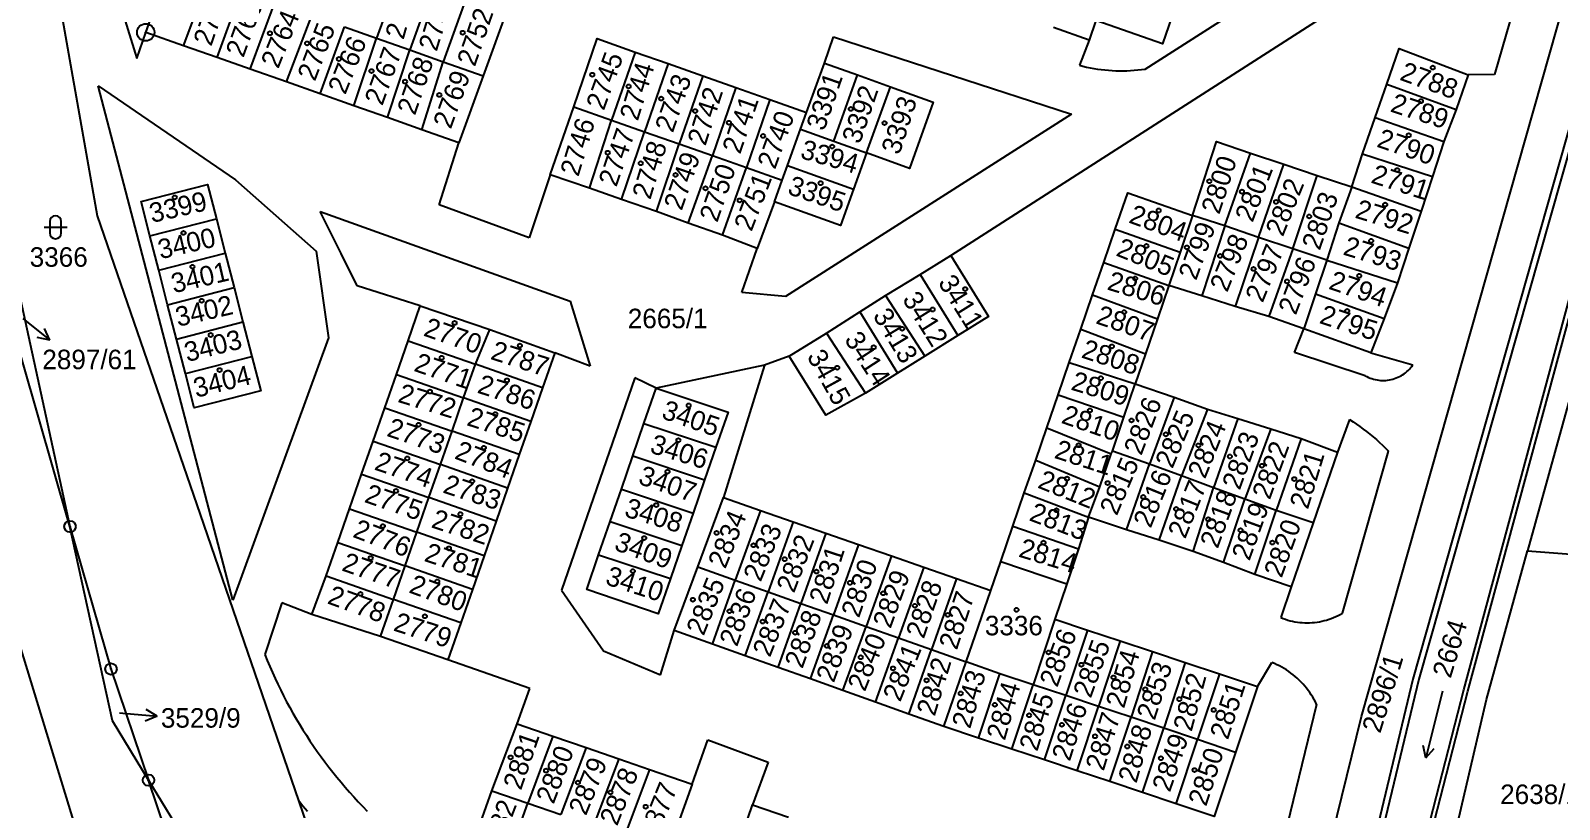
# Model space of a CAD drawing. Extents: x -784124 to -780570, y -980818 to -976926.
# Drawn here: x -782643 to -782509.8, y -979894.5 to -979826.7 of the extents above; entities that cross this region are included whole.
import ezdxf
from ezdxf.enums import TextEntityAlignment as Align

# ---------------------------------------------------------------- set-up
doc = ezdxf.new("R2010")
doc.units = 0
doc.header["$LTSCALE"] = 3.138375
doc.header["$MEASUREMENT"] = 0
for name, color, linetype in [('101', 1, 'CONTINUOUS'), ('1029', 1, 'CONTINUOUS'), ('105', 1, 'CONTINUOUS'), ('18', 1, 'CONTINUOUS'), ('21800', 1, 'CONTINUOUS'), ('21900', 1, 'CONTINUOUS'), ('21999', 1, 'CONTINUOUS'), ('316', 1, 'CONTINUOUS'), ('404', 1, 'CONTINUOUS'), ('802', 1, 'CONTINUOUS')]:
    doc.layers.add(name, color=color, linetype=linetype)

# ---------------------------------------------------------------- blocks, each defined once
blk = doc.blocks.new('4_02$0')
at = {"layer": '404', "color": 255, "linetype": 'Continuous'}
blk.add_circle((-0.01, 0), 0.175, dxfattribs=at)
blk = doc.blocks.new('1029$1')
at = {"layer": '1029', "color": 6, "linetype": 'Continuous'}
for p, q in [((0, 3), (-0.5, 2)), ((0, 0), (0, 3)), ((0, 3), (0.5, 2))]:
    blk.add_line(p, q, dxfattribs=at)
blk = doc.blocks.new('3_16$5')
at = {"layer": '316', "color": 255, "linetype": 'Continuous'}
for p, q in [((-0.5, 1.5), (-0.5, 0.5)), ((0.5, 0.5), (0.5, 1.5)), ((-1, 1), (1, 1))]:
    blk.add_line(p, q, dxfattribs=at)
for centre, start, end in [((0, 1.5), 0, 180), ((0, 0.5), 180, 359.9879)]:
    blk.add_arc(centre, 0.5, start, end, dxfattribs=at)
blk = doc.blocks.new('8_02$7')
at = {"layer": '802', "color": 255, "linetype": 'Continuous'}
for p, q in [((3.02, -0.01), (2.04, 0.49)), ((-2.98, -0.01), (3.02, -0.01)), ((3.02, -0.01), (2.04, -0.51))]:
    blk.add_line(p, q, dxfattribs=at)
blk = doc.blocks.new('1_01$18')
at = {"layer": '101', "color": 3, "linetype": 'Continuous'}
for radius in [0.75, 0.03]:
    blk.add_circle((0, 0), radius, dxfattribs=at)
blk = doc.blocks.new('1_05$19')
at = {"layer": '105', "color": 3, "linetype": 'Continuous'}
for radius in [0.5, 0.0303]:
    blk.add_circle((0, 0), radius, dxfattribs=at)

msp = doc.modelspace()

# ---------------------------------------------------------------- linework, layer by layer
at = {"layer": '1029', "color": 255, "linetype": 'Continuous'}
msp.add_line((-782635.24, -979886.15), (-782634.96, -979886.18), dxfattribs=at)
at = {"layer": '21800', "color": 255, "linetype": 'Continuous'}
for p, q in [((-782562.82, -979846.31), (-782510.29, -979812.6)), ((-782510.29, -979812.6), (-782515.44, -979830.56)), ((-782638.65, -979813.26), (-782633.74, -979829.17)), ((-782502.37, -979814.04), (-782522.03, -979883.22)), ((-782518.13, -979884.13), (-782499.45, -979814.97)), ((-782517.78, -979884.24), (-782499.01, -979815.1)), ((-782545.87, -979830.08), (-782527.34, -979818.26)), ((-782633.74, -979829.17), (-782632.96, -979826.89)), ((-782573.83, -979829.57), (-782573.03, -979827.28)), ((-782573.03, -979827.28), (-782552.31, -979834.01)), ((-782550.77, -979827.56), (-782551.61, -979829.76)), ((-782515.44, -979830.56), (-782517.74, -979830.6)), ((-782637.1, -979831.56), (-782625.14, -979839.73)), ((-782625.37, -979876.34), (-782637.1, -979831.56)), ((-782552.31, -979834.01), (-782577.23, -979849.89)), ((-782607.38, -979841.92), (-782605.67, -979836.52)), ((-782625.14, -979839.73), (-782618.1, -979845.95)), ((-782597.72, -979839.29), (-782599.56, -979844.77)), ((-782599.56, -979844.77), (-782607.38, -979841.92)), ((-782615.94, -979846.14), (-782617.75, -979842.5)), ((-782617.75, -979842.5), (-782595.98, -979850.3)), ((-782581.03, -979849.53), (-782579.7, -979845.7)), ((-782618.1, -979845.95), (-782617.03, -979853.5)), ((-782614.54, -979848.95), (-782615.94, -979846.14)), ((-782609.04, -979850.71), (-782614.54, -979848.95)), ((-782577.23, -979849.89), (-782581.03, -979849.53)), ((-782595.98, -979850.3), (-782594.24, -979855.96)), ((-782617.03, -979853.5), (-782625.37, -979876.34)), ((-782532.86, -979854.76), (-782532.07, -979852.69)), ((-782594.24, -979855.96), (-782597.32, -979854.79)), ((-782576.9, -979855.09), (-782579.06, -979855.88)), ((-782526.7, -979856.79), (-782532.86, -979854.76)), ((-782526.22, -979854.78), (-782522.56, -979855.85)), ((-782579.06, -979855.88), (-782588.49, -979857.86)), ((-782579.06, -979855.88), (-782582.63, -979867.38)), ((-782590.35, -979856.97), (-782596.73, -979875.46)), ((-782588.49, -979857.86), (-782590.35, -979856.97)), ((-782528.08, -979860.61), (-782529.13, -979863.43)), ((-782528.69, -979877.47), (-782524.68, -979863.36)), ((-782533.15, -979875.16), (-782534.07, -979877.85)), ((-782621.09, -979876.57), (-782622.59, -979881.07)), ((-782618.48, -979877.58), (-782621.09, -979876.57)), ((-782596.73, -979875.46), (-782593.07, -979880.75)), ((-782588.1, -979882.84), (-782586.91, -979878.97)), ((-782599.48, -979884.03), (-782606.64, -979881.53)), ((-782593.07, -979880.75), (-782588.1, -979882.84)), ((-782536.1, -979883.85), (-782534.84, -979881.76)), ((-782522.03, -979883.22), (-782535.36, -979938.41)), ((-782600.6, -979887.09), (-782599.48, -979884.03)), ((-782532.24, -979939.17), (-782518.13, -979884.13)), ((-782531.87, -979939.27), (-782517.78, -979884.24)), ((-782530.94, -979885.4), (-782533.52, -979895.93)), ((-782585.35, -979892.34), (-782583.98, -979888.49)), ((-782583.98, -979888.49), (-782578.72, -979890.42)), ((-782578.72, -979890.42), (-782580.09, -979894.15))]:
    msp.add_line(p, q, dxfattribs=at)
for points in [[(-782551.61, -979829.76), (-782551.298, -979829.839), (-782550.985, -979829.911), (-782550.67, -979829.976), (-782550.353, -979830.033), (-782550.036, -979830.084), (-782549.717, -979830.127), (-782549.398, -979830.163), (-782549.077, -979830.192), (-782548.756, -979830.213), (-782548.435, -979830.228), (-782548.114, -979830.235), (-782547.792, -979830.234), (-782547.47, -979830.227), (-782547.149, -979830.212), (-782546.828, -979830.19), (-782546.508, -979830.16), (-782546.189, -979830.124), (-782545.87, -979830.08)], [(-782526.7, -979856.79), (-782526.563, -979856.863), (-782526.423, -979856.929), (-782526.279, -979856.988), (-782526.133, -979857.04), (-782525.984, -979857.084), (-782525.834, -979857.122), (-782525.682, -979857.152), (-782525.528, -979857.174), (-782525.374, -979857.189), (-782525.219, -979857.196), (-782525.063, -979857.196), (-782524.909, -979857.188), (-782524.754, -979857.172), (-782524.601, -979857.149), (-782524.449, -979857.119), (-782524.298, -979857.081), (-782524.15, -979857.035), (-782524.004, -979856.983), (-782523.861, -979856.923), (-782523.721, -979856.856), (-782523.584, -979856.783), (-782523.451, -979856.703), (-782523.322, -979856.616), (-782523.198, -979856.523), (-782523.078, -979856.425), (-782522.964, -979856.32), (-782522.854, -979856.21), (-782522.75, -979856.095), (-782522.652, -979855.975), (-782522.56, -979855.85)], [(-782528.08, -979860.61), (-782527.772, -979860.807), (-782527.469, -979861.01), (-782527.169, -979861.219), (-782526.874, -979861.434), (-782526.583, -979861.655), (-782526.297, -979861.882), (-782526.015, -979862.115), (-782525.738, -979862.353), (-782525.466, -979862.597), (-782525.199, -979862.846), (-782524.937, -979863.1), (-782524.68, -979863.36)], [(-782534.07, -979877.85), (-782533.87, -979877.927), (-782533.666, -979877.997), (-782533.461, -979878.06), (-782533.254, -979878.115), (-782533.044, -979878.163), (-782532.834, -979878.204), (-782532.621, -979878.238), (-782532.408, -979878.264), (-782532.194, -979878.282), (-782531.98, -979878.294), (-782531.765, -979878.297), (-782531.551, -979878.293), (-782531.336, -979878.282), (-782531.122, -979878.263), (-782530.909, -979878.237), (-782530.697, -979878.203), (-782530.486, -979878.162), (-782530.277, -979878.113), (-782530.07, -979878.057), (-782529.864, -979877.995), (-782529.661, -979877.924), (-782529.461, -979877.847), (-782529.263, -979877.763), (-782529.069, -979877.672), (-782528.878, -979877.574), (-782528.69, -979877.47)], [(-782622.59, -979881.07), (-782622.376, -979881.594), (-782622.156, -979882.114), (-782621.928, -979882.632), (-782621.692, -979883.146), (-782621.45, -979883.657), (-782621.201, -979884.165), (-782620.945, -979884.669), (-782620.682, -979885.169), (-782620.412, -979885.666), (-782620.135, -979886.159), (-782619.851, -979886.648), (-782619.561, -979887.134), (-782619.264, -979887.615), (-782618.96, -979888.092), (-782618.65, -979888.565), (-782618.334, -979889.033), (-782618.01, -979889.497), (-782617.681, -979889.957), (-782617.345, -979890.412), (-782617.003, -979890.862), (-782616.655, -979891.308), (-782616.301, -979891.749), (-782615.94, -979892.184), (-782615.574, -979892.615), (-782615.202, -979893.041), (-782614.823, -979893.461), (-782614.44, -979893.877), (-782614.05, -979894.287), (-782613.655, -979894.691)], [(-782530.94, -979885.4), (-782531.046, -979885.187), (-782531.158, -979884.978), (-782531.278, -979884.773), (-782531.404, -979884.572), (-782531.536, -979884.375), (-782531.675, -979884.182), (-782531.82, -979883.994), (-782531.971, -979883.811), (-782532.128, -979883.633), (-782532.291, -979883.46), (-782532.459, -979883.292), (-782532.633, -979883.13), (-782532.811, -979882.974), (-782532.995, -979882.824), (-782533.184, -979882.679), (-782533.377, -979882.541), (-782533.574, -979882.409), (-782533.776, -979882.284), (-782533.982, -979882.166), (-782534.191, -979882.054), (-782534.404, -979881.949), (-782534.621, -979881.851), (-782534.84, -979881.76)], [(-782618.871, -979894.72), (-782619.269, -979894.252), (-782619.66, -979893.78)]]:
    msp.add_lwpolyline(points, dxfattribs=at)
at = {"layer": '21900', "color": 3, "linetype": 'Continuous'}
for p, q in [((-782651.37, -979815.87), (-782639.56, -979869.92)), ((-782610.73, -979821.57), (-782612.84, -979827.4)), ((-782629.67, -979828.05), (-782627.48, -979822.24)), ((-782626.75, -979829.08), (-782624.62, -979823.25)), ((-782607.85, -979822.58), (-782609.96, -979828.42)), ((-782623.87, -979830.09), (-782621.7, -979824.29)), ((-782604.93, -979823.61), (-782607.04, -979829.45)), ((-782620.71, -979831.21), (-782618.49, -979825.41)), ((-782617.77, -979832.25), (-782615.65, -979826.41)), ((-782615.65, -979826.41), (-782612.84, -979827.4)), ((-782626.75, -979829.08), (-782629.67, -979828.05)), ((-782614.82, -979833.29), (-782612.84, -979827.4)), ((-782612.84, -979827.4), (-782609.96, -979828.42)), ((-782611.91, -979834.31), (-782609.96, -979828.42)), ((-782609.96, -979828.42), (-782607.04, -979829.45)), ((-782590.32, -979828.6), (-782592.37, -979834.54)), ((-782590.32, -979828.6), (-782587.44, -979829.61)), ((-782623.87, -979830.09), (-782626.75, -979829.08)), ((-782608.9, -979835.38), (-782607.04, -979829.45)), ((-782607.04, -979829.45), (-782603.55, -979830.68)), ((-782587.44, -979829.61), (-782589.49, -979835.55)), ((-782587.44, -979829.61), (-782584.42, -979830.68)), ((-782620.71, -979831.21), (-782623.87, -979830.09)), ((-782617.77, -979832.25), (-782620.71, -979831.21)), ((-782584.42, -979830.68), (-782586.47, -979836.61)), ((-782584.42, -979830.68), (-782581.55, -979831.7)), ((-782573.02, -979836.35), (-782570.95, -979830.6)), ((-782570.95, -979830.6), (-782568.08, -979831.63)), ((-782614.82, -979833.29), (-782617.77, -979832.25)), ((-782581.55, -979831.7), (-782583.59, -979837.62)), ((-782581.55, -979831.7), (-782578.58, -979832.74)), ((-782570.15, -979837.39), (-782568.08, -979831.63)), ((-782525.84, -979834.29), (-782524.82, -979831.4)), ((-782524.82, -979831.4), (-782518.77, -979833.6)), ((-782611.91, -979834.31), (-782614.82, -979833.29)), ((-782595.67, -979833.38), (-782592.37, -979834.54)), ((-782578.58, -979832.74), (-782580.62, -979838.66)), ((-782578.58, -979832.74), (-782575.38, -979833.88)), ((-782575.9, -979835.32), (-782575.38, -979833.88)), ((-782518.77, -979833.6), (-782519.85, -979836.4)), ((-782608.9, -979835.38), (-782611.91, -979834.31)), ((-782594.3, -979840.45), (-782592.37, -979834.54)), ((-782592.37, -979834.54), (-782589.49, -979835.55)), ((-782526.95, -979837.46), (-782525.84, -979834.29)), ((-782525.84, -979834.29), (-782519.85, -979836.4)), ((-782591.5, -979841.45), (-782589.49, -979835.55)), ((-782589.49, -979835.55), (-782586.47, -979836.61)), ((-782588.45, -979842.5), (-782586.47, -979836.61)), ((-782586.47, -979836.61), (-782583.59, -979837.62)), ((-782577.03, -979838.48), (-782575.9, -979835.32)), ((-782575.9, -979835.32), (-782573.02, -979836.35)), ((-782573.02, -979836.35), (-782570.15, -979837.39)), ((-782519.85, -979836.4), (-782520.85, -979839.43)), ((-782585.7, -979843.5), (-782583.59, -979837.62)), ((-782583.59, -979837.62), (-782580.62, -979838.66)), ((-782570.15, -979837.39), (-782571.28, -979840.55)), ((-782538.94, -979843.74), (-782536.71, -979837.4)), ((-782536.71, -979837.4), (-782533.8, -979838.37)), ((-782527.88, -979840.34), (-782526.95, -979837.46)), ((-782526.95, -979837.46), (-782520.85, -979839.43)), ((-782582.7, -979844.55), (-782580.62, -979838.66)), ((-782580.62, -979838.66), (-782577.5, -979839.76)), ((-782577.5, -979839.76), (-782577.03, -979838.48)), ((-782577.03, -979838.48), (-782571.28, -979840.55)), ((-782536, -979844.75), (-782533.8, -979838.37)), ((-782533.8, -979838.37), (-782530.9, -979839.35)), ((-782591.5, -979841.45), (-782594.3, -979840.45)), ((-782578.17, -979841.64), (-782577.5, -979839.76)), ((-782533.02, -979845.74), (-782530.9, -979839.35)), ((-782530.9, -979839.35), (-782527.88, -979840.34)), ((-782527.88, -979840.34), (-782529, -979843.46)), ((-782527.88, -979840.34), (-782521.84, -979842.47)), ((-782520.85, -979839.43), (-782521.84, -979842.47)), ((-782588.45, -979842.5), (-782591.5, -979841.45)), ((-782632.59, -979844.62), (-782626.8, -979843.13)), ((-782626.8, -979843.13), (-782626.03, -979846.12)), ((-782585.7, -979843.5), (-782588.45, -979842.5)), ((-782541.75, -979842.84), (-782542.84, -979846.03)), ((-782538.94, -979843.74), (-782541.75, -979842.84)), ((-782521.84, -979842.47), (-782522.91, -979845.68)), ((-782582.7, -979844.55), (-782585.7, -979843.5)), ((-782549.48, -979846.92), (-782548.49, -979844.04)), ((-782548.49, -979844.04), (-782542.84, -979846.03)), ((-782538.94, -979843.74), (-782540.93, -979849.83)), ((-782536, -979844.75), (-782538.94, -979843.74)), ((-782529, -979843.46), (-782530.05, -979846.73)), ((-782529, -979843.46), (-782522.91, -979845.68)), ((-782631.82, -979847.61), (-782632.59, -979844.62)), ((-782536, -979844.75), (-782538.03, -979850.75)), ((-782533.02, -979845.74), (-782536, -979844.75)), ((-782533.02, -979845.74), (-782535.1, -979851.63)), ((-782530.05, -979846.73), (-782533.02, -979845.74)), ((-782522.91, -979845.68), (-782523.9, -979848.7)), ((-782631.82, -979847.61), (-782626.03, -979846.12)), ((-782626.03, -979846.12), (-782625.26, -979849.11)), ((-782550.46, -979849.74), (-782549.48, -979846.92)), ((-782549.48, -979846.92), (-782543.83, -979848.93)), ((-782542.84, -979846.03), (-782543.83, -979848.93)), ((-782530.05, -979846.73), (-782531.04, -979849.66)), ((-782530.05, -979846.73), (-782523.9, -979848.7)), ((-782631.05, -979850.61), (-782631.82, -979847.61)), ((-782568.51, -979849.79), (-782565.49, -979847.97)), ((-782565.49, -979847.97), (-782562.19, -979853.28)), ((-782631.05, -979850.61), (-782625.26, -979849.11)), ((-782625.26, -979849.11), (-782624.49, -979852.1)), ((-782570.75, -979851.23), (-782568.51, -979849.79)), ((-782568.51, -979849.79), (-782565.07, -979855.08)), ((-782551.49, -979852.73), (-782550.46, -979849.74)), ((-782550.46, -979849.74), (-782544.82, -979851.84)), ((-782543.83, -979848.93), (-782544.82, -979851.84)), ((-782540.93, -979849.83), (-782543.83, -979848.93)), ((-782538.03, -979850.75), (-782540.93, -979849.83)), ((-782531.04, -979849.66), (-782532.07, -979852.69)), ((-782531.04, -979849.66), (-782525.05, -979851.8)), ((-782523.9, -979848.7), (-782525.05, -979851.8)), ((-782630.28, -979853.6), (-782631.05, -979850.61)), ((-782573.66, -979853.07), (-782570.75, -979851.23)), ((-782570.75, -979851.23), (-782567.45, -979856.56)), ((-782535.1, -979851.63), (-782538.03, -979850.75)), ((-782630.28, -979853.6), (-782624.49, -979852.1)), ((-782624.49, -979852.1), (-782623.71, -979855.1)), ((-782544.82, -979851.84), (-782545.86, -979854.89)), ((-782532.07, -979852.69), (-782535.1, -979851.63)), ((-782629.5, -979856.59), (-782630.28, -979853.6)), ((-782611.12, -979856.68), (-782610.1, -979853.74)), ((-782610.1, -979853.74), (-782604.23, -979855.78)), ((-782604.23, -979855.78), (-782602.98, -979852.75)), ((-782573.66, -979853.07), (-782570.25, -979858.31)), ((-782562.19, -979853.28), (-782565.07, -979855.08)), ((-782552.5, -979855.64), (-782551.49, -979852.73)), ((-782551.49, -979852.73), (-782545.86, -979854.89)), ((-782629.5, -979856.59), (-782623.71, -979855.1)), ((-782565.07, -979855.08), (-782567.45, -979856.56)), ((-782545.86, -979854.89), (-782546.74, -979857.5)), ((-782605.26, -979858.72), (-782604.23, -979855.78)), ((-782598.38, -979857.83), (-782604.23, -979855.78)), ((-782567.45, -979856.56), (-782570.25, -979858.31)), ((-782553.47, -979858.46), (-782552.5, -979855.64)), ((-782552.5, -979855.64), (-782546.74, -979857.5)), ((-782612.13, -979859.57), (-782611.12, -979856.68)), ((-782611.12, -979856.68), (-782605.26, -979858.72)), ((-782598.38, -979857.83), (-782599.4, -979860.76)), ((-782547.74, -979860.4), (-782546.74, -979857.5)), ((-782546.74, -979857.5), (-782543.36, -979858.66)), ((-782606.27, -979861.61), (-782605.26, -979858.72)), ((-782599.4, -979860.76), (-782605.26, -979858.72)), ((-782554.45, -979861.32), (-782553.47, -979858.46)), ((-782553.47, -979858.46), (-782547.74, -979860.4)), ((-782543.36, -979858.66), (-782545.5, -979864.5)), ((-782543.36, -979858.66), (-782540.44, -979859.7)), ((-782613.15, -979862.49), (-782612.13, -979859.57)), ((-782612.13, -979859.57), (-782606.27, -979861.61)), ((-782548.73, -979863.36), (-782547.74, -979860.4)), ((-782540.44, -979859.7), (-782542.73, -979865.51)), ((-782540.44, -979859.7), (-782537.8, -979860.5)), ((-782537.8, -979860.5), (-782539.92, -979866.54)), ((-782537.8, -979860.5), (-782534.94, -979861.41)), ((-782607.29, -979864.53), (-782606.27, -979861.61)), ((-782600.41, -979863.65), (-782606.27, -979861.61)), ((-782599.4, -979860.76), (-782600.41, -979863.65)), ((-782590.53, -979863.77), (-782589.55, -979860.94)), ((-782589.55, -979860.94), (-782583.28, -979863.02)), ((-782555.42, -979864.13), (-782554.45, -979861.32)), ((-782554.45, -979861.32), (-782548.84, -979863.6)), ((-782534.94, -979861.41), (-782537.19, -979867.54)), ((-782534.94, -979861.41), (-782532.3, -979862.25)), ((-782614.15, -979865.36), (-782613.15, -979862.49)), ((-782613.15, -979862.49), (-782607.29, -979864.53)), ((-782583.28, -979863.02), (-782584.27, -979865.85)), ((-782532.3, -979862.25), (-782534.47, -979868.53)), ((-782608.28, -979867.4), (-782607.29, -979864.53)), ((-782601.43, -979866.58), (-782607.29, -979864.53)), ((-782600.41, -979863.65), (-782601.43, -979866.58)), ((-782591.52, -979866.65), (-782590.53, -979863.77)), ((-782590.53, -979863.77), (-782584.27, -979865.85)), ((-782556.41, -979866.99), (-782555.42, -979864.13)), ((-782555.42, -979864.13), (-782549.82, -979866.46)), ((-782549.82, -979866.46), (-782548.84, -979863.6)), ((-782548.84, -979863.6), (-782548.73, -979863.36)), ((-782545.5, -979864.5), (-782548.73, -979863.36)), ((-782547.5, -979870.2), (-782545.5, -979864.5)), ((-782542.73, -979865.51), (-782545.5, -979864.5)), ((-782615.2, -979868.37), (-782614.15, -979865.36)), ((-782614.15, -979865.36), (-782608.28, -979867.4)), ((-782584.27, -979865.85), (-782585.27, -979868.74)), ((-782544.65, -979871.1), (-782542.73, -979865.51)), ((-782539.92, -979866.54), (-782542.73, -979865.51)), ((-782601.43, -979866.58), (-782602.43, -979869.44)), ((-782592.5, -979869.49), (-782591.52, -979866.65)), ((-782591.52, -979866.65), (-782585.27, -979868.74)), ((-782557.41, -979869.9), (-782556.41, -979866.99)), ((-782556.41, -979866.99), (-782550.81, -979869.1)), ((-782550.81, -979869.1), (-782549.82, -979866.46)), ((-782541.69, -979872.08), (-782539.92, -979866.54)), ((-782537.19, -979867.54), (-782539.92, -979866.54)), ((-782616.22, -979871.3), (-782615.2, -979868.37)), ((-782615.2, -979868.37), (-782609.33, -979870.41)), ((-782609.33, -979870.41), (-782608.28, -979867.4)), ((-782602.43, -979869.44), (-782608.28, -979867.4)), ((-782579.4, -979868.51), (-782581.59, -979874.59)), ((-782579.4, -979868.51), (-782576.54, -979869.5)), ((-782539.05, -979873.05), (-782537.19, -979867.54)), ((-782534.47, -979868.53), (-782537.19, -979867.54)), ((-782536.32, -979874.09), (-782534.47, -979868.53)), ((-782531.25, -979869.6), (-782534.47, -979868.53)), ((-782602.43, -979869.44), (-782603.48, -979872.46)), ((-782593.5, -979872.37), (-782592.5, -979869.49)), ((-782592.5, -979869.49), (-782586.25, -979871.57)), ((-782585.27, -979868.74), (-782586.25, -979871.57)), ((-782576.54, -979869.5), (-782578.73, -979875.6)), ((-782576.54, -979869.5), (-782573.71, -979870.49)), ((-782558.47, -979872.95), (-782557.41, -979869.9)), ((-782557.41, -979869.9), (-782551.7, -979871.85)), ((-782550.81, -979869.1), (-782551.7, -979871.85)), ((-782547.5, -979870.2), (-782550.81, -979869.1)), ((-782610.36, -979873.34), (-782609.33, -979870.41)), ((-782603.48, -979872.46), (-782609.33, -979870.41)), ((-782573.71, -979870.49), (-782575.88, -979876.61)), ((-782573.71, -979870.49), (-782570.87, -979871.47)), ((-782544.65, -979871.1), (-782547.5, -979870.2)), ((-782541.69, -979872.08), (-782544.65, -979871.1)), ((-782617.24, -979874.22), (-782616.22, -979871.3)), ((-782616.22, -979871.3), (-782610.36, -979873.34)), ((-782603.48, -979872.46), (-782604.5, -979875.39)), ((-782593.5, -979872.37), (-782587.25, -979874.45)), ((-782586.25, -979871.57), (-782587.25, -979874.45)), ((-782570.87, -979871.47), (-782573.05, -979877.61)), ((-782570.87, -979871.47), (-782567.99, -979872.47)), ((-782567.99, -979872.47), (-782570.2, -979878.61)), ((-782567.99, -979872.47), (-782565.16, -979873.46)), ((-782551.7, -979871.85), (-782552.7, -979874.9)), ((-782539.05, -979873.05), (-782541.69, -979872.08)), ((-782611.38, -979876.26), (-782610.36, -979873.34)), ((-782604.5, -979875.39), (-782610.36, -979873.34)), ((-782584.87, -979873.43), (-782581.59, -979874.59)), ((-782565.16, -979873.46), (-782567.38, -979879.61)), ((-782565.16, -979873.46), (-782562.33, -979874.44)), ((-782559.34, -979875.48), (-782558.47, -979872.95)), ((-782558.47, -979872.95), (-782552.7, -979874.9)), ((-782536.32, -979874.09), (-782539.05, -979873.05)), ((-782617.24, -979874.22), (-782611.38, -979876.26)), ((-782583.59, -979880.15), (-782581.59, -979874.59)), ((-782581.59, -979874.59), (-782578.73, -979875.6)), ((-782562.33, -979874.44), (-782564.5, -979880.63)), ((-782562.33, -979874.44), (-782559.34, -979875.48)), ((-782552.7, -979874.9), (-782553.75, -979877.98)), ((-782612.5, -979879.49), (-782611.38, -979876.26)), ((-782605.52, -979878.3), (-782611.38, -979876.26)), ((-782604.5, -979875.39), (-782605.52, -979878.3)), ((-782580.74, -979881.17), (-782578.73, -979875.6)), ((-782578.73, -979875.6), (-782575.88, -979876.61)), ((-782561.49, -979881.7), (-782559.34, -979875.48)), ((-782577.87, -979882.19), (-782575.88, -979876.61)), ((-782575.88, -979876.61), (-782573.05, -979877.61)), ((-782575.04, -979883.19), (-782573.05, -979877.61)), ((-782573.05, -979877.61), (-782570.2, -979878.61)), ((-782572.21, -979884.2), (-782570.2, -979878.61)), ((-782570.2, -979878.61), (-782567.38, -979879.61)), ((-782553.75, -979877.98), (-782555.64, -979883.7)), ((-782553.75, -979877.98), (-782550.91, -979878.93)), ((-782550.91, -979878.93), (-782552.79, -979884.64)), ((-782550.91, -979878.93), (-782548.07, -979879.86)), ((-782580.74, -979881.17), (-782583.59, -979880.15)), ((-782569.39, -979885.21), (-782567.38, -979879.61)), ((-782567.38, -979879.61), (-782564.5, -979880.63)), ((-782548.07, -979879.86), (-782549.94, -979885.59)), ((-782548.07, -979879.86), (-782545.23, -979880.81)), ((-782577.87, -979882.19), (-782580.74, -979881.17)), ((-782566.47, -979886.25), (-782564.5, -979880.63)), ((-782564.5, -979880.63), (-782561.49, -979881.7)), ((-782563.43, -979887.33), (-782561.49, -979881.7)), ((-782558.53, -979882.74), (-782561.49, -979881.7)), ((-782545.23, -979880.81), (-782547.1, -979886.53)), ((-782545.23, -979880.81), (-782542.39, -979881.76)), ((-782542.39, -979881.76), (-782544.25, -979887.48)), ((-782542.39, -979881.76), (-782539.41, -979882.75)), ((-782575.04, -979883.19), (-782577.87, -979882.19)), ((-782572.21, -979884.2), (-782575.04, -979883.19)), ((-782560.39, -979888.34), (-782558.53, -979882.74)), ((-782555.64, -979883.7), (-782558.53, -979882.74)), ((-782539.41, -979882.75), (-782541.31, -979888.46)), ((-782569.39, -979885.21), (-782572.21, -979884.2)), ((-782557.5, -979889.3), (-782555.64, -979883.7)), ((-782552.79, -979884.64), (-782555.64, -979883.7)), ((-782566.47, -979886.25), (-782569.39, -979885.21)), ((-782554.65, -979890.24), (-782552.79, -979884.64)), ((-782549.94, -979885.59), (-782552.79, -979884.64)), ((-782551.8, -979891.19), (-782549.94, -979885.59)), ((-782547.1, -979886.53), (-782549.94, -979885.59)), ((-782563.43, -979887.33), (-782566.47, -979886.25)), ((-782548.96, -979892.13), (-782547.1, -979886.53)), ((-782544.25, -979887.48), (-782547.1, -979886.53)), ((-782597.48, -979888.17), (-782599.68, -979894.01)), ((-782597.48, -979888.17), (-782594.59, -979889.16)), ((-782560.39, -979888.34), (-782563.43, -979887.33)), ((-782557.5, -979889.3), (-782560.39, -979888.34)), ((-782546.11, -979893.08), (-782544.25, -979887.48)), ((-782541.31, -979888.46), (-782544.25, -979887.48)), ((-782543.17, -979894.06), (-782541.31, -979888.46)), ((-782538, -979889.58), (-782541.31, -979888.46)), ((-782594.59, -979889.16), (-782596.8, -979894.99)), ((-782594.59, -979889.16), (-782591.75, -979890.13)), ((-782554.65, -979890.24), (-782557.5, -979889.3)), ((-782591.75, -979890.13), (-782593.96, -979895.96)), ((-782591.75, -979890.13), (-782589.06, -979891.06)), ((-782589.06, -979891.06), (-782591.26, -979896.87)), ((-782551.8, -979891.19), (-782554.65, -979890.24)), ((-782548.96, -979892.13), (-782551.8, -979891.19)), ((-782632.72, -979892), (-782622.06, -979909.5)), ((-782546.11, -979893.08), (-782548.96, -979892.13)), ((-782602.81, -979892.94), (-782599.68, -979894.01)), ((-782543.17, -979894.06), (-782546.11, -979893.08)), ((-782601.66, -979899.58), (-782599.68, -979894.01)), ((-782599.68, -979894.01), (-782596.8, -979894.99))]:
    msp.add_line(p, q, dxfattribs=at)
for points in [[(-782807.78, -979484.85), (-782807.83, -979559.15), (-782804.04, -979585.34), (-782799.72, -979596.42), (-782792.75, -979603.88), (-782713.5, -979672.5), (-782682.7, -979707.33), (-782671.51, -979731.55), (-782667.19, -979761), (-782667.19, -979764.72), (-782666.51, -979772.81), (-782654.06, -979840.46), (-782648.19, -979866.43), (-782635.44, -979908.05), (-782630.02, -979917.43), (-782619.98, -979925.48), (-782614.48, -979928.1), (-782613.54, -979928.39)], [(-782463.51, -979714.53), (-782477.56, -979748.38), (-782496.95, -979815.63), (-782512.57, -979872.03)], [(-782644.39, -979786.35), (-782645.41, -979796.32), (-782637.18, -979842.87)], [(-782543.99, -979947.48), (-782540.68, -979937.12), (-782535.15, -979919.41), (-782527.03, -979886.45), (-782502.47, -979799.97)], [(-782499.21, -979800.93), (-782522.56, -979883.2), (-782535.75, -979938.32), (-782537.74, -979948.42)], [(-782639.56, -979869.92), (-782645.1, -979850.66), (-782650.18, -979822.81), (-782651.37, -979815.87)], [(-782629.67, -979828.05), (-782632.96, -979826.89), (-782630.85, -979821.05)], [(-782604.93, -979823.61), (-782601.43, -979824.85), (-782603.55, -979830.68)], [(-782550.18, -979825.87), (-782550.77, -979827.56), (-782553.86, -979826.47)], [(-782543.26, -979824.7), (-782544.37, -979827.89), (-782550.18, -979825.87)], [(-782595.67, -979833.38), (-782593.62, -979827.43), (-782590.32, -979828.6)], [(-782524.82, -979831.4), (-782523.75, -979828.29), (-782517.74, -979830.6), (-782518.77, -979833.6)], [(-782575.38, -979833.88), (-782573.83, -979829.57), (-782570.95, -979830.6)], [(-782603.55, -979830.68), (-782605.67, -979836.52), (-782608.9, -979835.38)], [(-782568.08, -979831.63), (-782564.34, -979832.98), (-782566.41, -979838.73), (-782570.15, -979837.39)], [(-782594.3, -979840.45), (-782597.72, -979839.29), (-782595.67, -979833.38)], [(-782541.75, -979842.84), (-782539.68, -979836.4), (-782536.71, -979837.4)], [(-782632.59, -979844.62), (-782633.36, -979841.63), (-782627.57, -979840.14), (-782626.8, -979843.13)], [(-782571.28, -979840.55), (-782572.42, -979843.71), (-782578.17, -979841.64)], [(-782578.17, -979841.64), (-782579.7, -979845.7), (-782582.7, -979844.55)], [(-782548.49, -979844.04), (-782547.4, -979840.87), (-782541.75, -979842.84)], [(-782565.49, -979847.97), (-782562.82, -979846.31), (-782559.54, -979851.63), (-782562.19, -979853.28)], [(-782610.1, -979853.74), (-782609.04, -979850.71), (-782602.98, -979852.75)], [(-782525.05, -979851.8), (-782526.22, -979854.78), (-782532.07, -979852.69)], [(-782602.98, -979852.75), (-782597.32, -979854.79), (-782598.38, -979857.83)], [(-782570.25, -979858.31), (-782573.71, -979860.21), (-782576.9, -979855.09), (-782573.66, -979853.07)], [(-782623.71, -979855.1), (-782622.94, -979858.09), (-782628.73, -979859.58), (-782629.5, -979856.59)], [(-782589.55, -979860.94), (-782588.49, -979857.86), (-782582.22, -979859.95), (-782583.28, -979863.02)], [(-782532.3, -979862.25), (-782529.13, -979863.43), (-782531.25, -979869.6)], [(-782584.87, -979873.43), (-782582.63, -979867.38), (-782579.4, -979868.51)], [(-782639.56, -979869.92), (-782635.99, -979882.32), (-782632.72, -979892)], [(-782632.72, -979892), (-782635.86, -979886.84), (-782639.56, -979869.92)], [(-782531.25, -979869.6), (-782533.15, -979875.16), (-782536.32, -979874.09)], [(-782587.25, -979874.45), (-782588.32, -979877.51), (-782594.54, -979875.39), (-782593.5, -979872.37)], [(-782528.97, -979940.01), (-782516.15, -979884.97), (-782512.57, -979872.03)], [(-782512.57, -979872.03), (-782446.94, -979877.09), (-782395.55, -979883.82)], [(-782583.59, -979880.15), (-782586.91, -979878.97), (-782584.87, -979873.43)], [(-782612.5, -979879.49), (-782618.48, -979877.58), (-782617.24, -979874.22)], [(-782605.52, -979878.3), (-782606.64, -979881.53), (-782612.5, -979879.49)], [(-782539.41, -979882.75), (-782536.1, -979883.85), (-782538, -979889.58)], [(-782602.81, -979892.94), (-782600.6, -979887.09), (-782597.48, -979888.17)], [(-782538, -979889.58), (-782539.86, -979895.16), (-782543.17, -979894.06)], [(-782589.06, -979891.06), (-782585.35, -979892.34), (-782587.43, -979898.18)], [(-782618.56, -979914.8), (-782624.82, -979909.83), (-782630.51, -979898.53), (-782632.72, -979892)], [(-782601.66, -979899.58), (-782604.77, -979898.49), (-782602.81, -979892.94)], [(-782582.09, -979900.01), (-782580.09, -979894.15), (-782576.96, -979895.22)]]:
    msp.add_lwpolyline(points, dxfattribs=at)
at = {"layer": '21999', "color": 3, "linetype": 'Continuous'}
msp.add_lwpolyline([(-782637.18, -979842.87), (-782628.23, -979868.87), (-782619.66, -979893.78), (-782615.69, -979905.31)], dxfattribs=at)

# ---------------------------------------------------------------- block references
at = {"layer": '101', "color": 0, "linetype": 'ByBlock'}
msp.add_blockref('1_01$18', (-782632.96, -979826.89), dxfattribs=at)
at = {"layer": '1029', "color": 0, "linetype": 'ByBlock'}
for p, rotation in [((-782643.66, -979851.81), 231), ((-782634.96, -979886.18), 265)]:
    msp.add_blockref('1029$1', p, dxfattribs=dict(at, rotation=rotation))
at = {"layer": '105', "color": 0, "linetype": 'ByBlock'}
for p in [(-782639.56, -979869.92), (-782635.99, -979882.32), (-782632.72, -979892)]:
    msp.add_blockref('1_05$19', p, dxfattribs=at)
at = {"layer": '316', "color": 0, "linetype": 'ByBlock'}
msp.add_blockref('3_16$5', (-782640.82, -979844.86), dxfattribs=at)
at = {"layer": '404', "color": 0, "linetype": 'ByBlock'}
for p in [(-782622.13, -979826.97), (-782605.33, -979826.92), (-782618.89, -979827.85), (-782616.12, -979829.21), (-782520.81, -979829.96), (-782613.28, -979830.26), (-782610.36, -979831.18), (-782594.04, -979830.58), (-782607.37, -979832.34), (-782590.88, -979831.6), (-782588.04, -979832.66), (-782585.08, -979833.74), (-782571.52, -979833.56), (-782521.84, -979832.88), (-782582.14, -979834.76), (-782568.58, -979834.79), (-782579.16, -979835.91), (-782522.91, -979835.85), (-782592.7, -979837.37), (-782573.14, -979836.83), (-782589.82, -979838.29), (-782586.79, -979839.3), (-782523.91, -979838.88), (-782584.18, -979840.47), (-782574.15, -979840.02), (-782540.28, -979839.85), (-782537.44, -979840.76), (-782630.42, -979841.26), (-782581.2, -979841.52), (-782534.47, -979841.65), (-782524.96, -979841.89), (-782544.69, -979842.4), (-782531.58, -979842.92), (-782629.66, -979844.35), (-782545.76, -979845.49), (-782542.24, -979845.61), (-782526.18, -979845.04), (-782628.88, -979847.3), (-782539.34, -979846.36), (-782546.74, -979848.32), (-782536.43, -979847.49), (-782533.51, -979848.58), (-782527.22, -979848.09), (-782561.55, -979849.24), (-782628.07, -979850.26), (-782564.38, -979851.02), (-782547.7, -979851.25), (-782528.27, -979851.14), (-782606.04, -979852.19), (-782567.04, -979852.7), (-782627.29, -979853.24), (-782607.16, -979855.23), (-782600.35, -979854.16), (-782569.52, -979854.31), (-782548.77, -979854.23), (-782626.51, -979856.29), (-782572.7, -979856.09), (-782601.48, -979857.19), (-782549.73, -979857), (-782608.19, -979858.17), (-782585.64, -979859.38), (-782602.49, -979860.13), (-782550.68, -979859.81), (-782547.06, -979860.68), (-782609.18, -979861.06), (-782544.07, -979861.89), (-782603.49, -979863.06), (-782586.54, -979862.4), (-782551.67, -979862.84), (-782541.23, -979862.85), (-782610.16, -979863.99), (-782538.49, -979863.82), (-782535.7, -979864.63), (-782604.51, -979865.97), (-782587.49, -979865.14), (-782552.68, -979865.75), (-782532.88, -979865.78), (-782611.14, -979866.82), (-782549.14, -979866.13), (-782546.04, -979867.34), (-782588.47, -979868.05), (-782553.6, -979868.5), (-782543.17, -979868.39), (-782612.29, -979869.88), (-782605.53, -979868.84), (-782540.37, -979869.29), (-782589.52, -979870.92), (-782583.21, -979870.47), (-782554.73, -979871.32), (-782537.56, -979870.24), (-782534.79, -979871.31), (-782613.35, -979872.66), (-782606.53, -979871.82), (-782580, -979871.55), (-782577.28, -979872.76), (-782590.51, -979873.8), (-782574.51, -979873.84), (-782607.55, -979874.7), (-782571.59, -979874.82), (-782614.24, -979875.78), (-782585.28, -979876.29), (-782568.7, -979875.73), (-782608.63, -979877.73), (-782582.09, -979877.29), (-782565.94, -979876.82), (-782563.07, -979877.61), (-782557.08, -979877.17), (-782579.2, -979878.19), (-782576.37, -979879.16), (-782573.61, -979880.31), (-782570.65, -979881.3), (-782554.29, -979880.88), (-782551.43, -979881.95), (-782567.84, -979882.27), (-782564.91, -979883.31), (-782548.63, -979883.05), (-782561.94, -979884.45), (-782545.86, -979884.09), (-782558.97, -979885.44), (-782542.89, -979884.95), (-782539.9, -979885.89), (-782555.98, -979886.35), (-782553.13, -979887.18), (-782550.24, -979888.18), (-782601.16, -979890.02), (-782547.43, -979889.07), (-782598.07, -979891.17), (-782544.5, -979890.09), (-782541.57, -979891.12), (-782595.3, -979892.21), (-782592.46, -979893.07), (-782589.39, -979894.31)]:
    msp.add_blockref('4_02$0', p, dxfattribs=at)
at = {"layer": '802', "color": 0, "linetype": 'ByBlock', "rotation": 256}
msp.add_blockref('8_02$7', (-782520.68, -979887.14), dxfattribs=at)

# ---------------------------------------------------------------- texts
at = {"layer": '18', "color": 255, "linetype": 'Continuous'}
for s, rotation, p in [('2762', 71, (-782626.77, -979828.34)), ('2754', 74, (-782610.01, -979827.73)), ('2763', 70, (-782623.97, -979829.33)), ('2753', 73, (-782607.12, -979828.77)), ('2764', 68, (-782620.94, -979830.31)), ('2752', 71, (-782603.8, -979830.11)), ('2765', 69, (-782617.74, -979831.4)), ('2766', 68, (-782615.1, -979832.57)), ('2767', 70, (-782611.87, -979833.52)), ('2745', 70, (-782592.57, -979833.94)), ('2768', 71, (-782609.02, -979834.35)), ('2744', 73, (-782589.6, -979834.82)), ('2788', 340, (-782523.96, -979831.48)), ('2769', 70, (-782605.9, -979835.55)), ('2743', 71, (-782586.55, -979835.86)), ('2742', 72, (-782583.71, -979836.99)), ('3392', 71, (-782570.26, -979836.85)), ('3393', 72, (-782566.81, -979837.78)), ('2789', 342, (-782524.77, -979834.25)), ('2741', 71, (-782580.69, -979837.73)), ('2740', 70, (-782577.65, -979839.06)), ('2747', 71, (-782591.47, -979840.58)), ('2748', 73, (-782588.51, -979841.67)), ('3394', 344, (-782576.16, -979838.31)), ('2790', 341, (-782525.95, -979837.31)), ('2749', 71, (-782585.78, -979842.64)), ('2800', 72, (-782538.94, -979842.97)), ('2750', 71, (-782582.68, -979843.67)), ('2801', 69, (-782536.05, -979843.69)), ('2791', 342, (-782526.45, -979840.44)), ('2751', 69, (-782579.7, -979844.48)), ('3395', 341, (-782577.3, -979841.41)), ('2802', 68, (-782533.41, -979844.94)), ('3399', 13, (-782632.31, -979843.99)), ('2803', 71, (-782530.19, -979846.11)), ('2792', 343, (-782527.83, -979843.5)), ('2804', 340, (-782547.57, -979843.91)), ('3400', 13, (-782631.56, -979847.15)), ('2799', 70, (-782540.96, -979848.73)), ('2798', 68, (-782538.26, -979849.78)), ('2805', 338, (-782548.7, -979846.77)), ('2797', 68, (-782535.17, -979850.69)), ('2793', 343, (-782528.87, -979846.71)), ('3401', 13, (-782630.41, -979850.11)), ('2796', 69, (-782532.28, -979851.76)), ('3411', 302, (-782564.41, -979848.94)), ('2806', 343, (-782549.43, -979849.75)), ('2794', 341, (-782530.14, -979849.68)), ('3402', 13, (-782630.04, -979853.03)), ('3412', 302, (-782567.52, -979850.4)), ('3413', 301, (-782570.09, -979851.81)), ('2807', 341, (-782550.43, -979852.69)), ('2795', 342, (-782530.95, -979852.67)), ('2770', 341, (-782609.01, -979853.76)), ('3403', 14, (-782629.23, -979856.1)), ('2787', 342, (-782603.16, -979855.8)), ('3414', 303, (-782572.57, -979853.91)), ('2808', 342, (-782551.69, -979855.67)), ('2771', 341, (-782609.85, -979856.83)), ('3415', 299, (-782575.84, -979855.34)), ('3404', 14, (-782628.44, -979859.21)), ('2809', 343, (-782552.58, -979858.47)), ('2772', 343, (-782611.23, -979859.54)), ('2786', 342, (-782604.32, -979858.73)), ('3405', 341, (-782588.28, -979860.95)), ('2826', 69, (-782545.74, -979863.98)), ('2773', 341, (-782612.21, -979862.49)), ('2785', 342, (-782605.23, -979861.56)), ('2810', 341, (-782553.44, -979861.36)), ('2825', 67, (-782543.04, -979865.14)), ('2824', 68, (-782540.19, -979866.03)), ('2823', 70, (-782537.16, -979866.99)), ('2784', 339, (-782606.32, -979864.45)), ('3406', 343, (-782589.27, -979863.95)), ('2811', 342, (-782554.04, -979864.41)), ('2822', 70, (-782534.54, -979867.83)), ('2774', 341, (-782613.29, -979865.42)), ('2815', 67, (-782547.88, -979869.24)), ('2821', 73, (-782531.22, -979868.64)), ('2783', 342, (-782607.32, -979867.43)), ('3407', 341, (-782590.3, -979866.65)), ('2812', 338, (-782555.53, -979866.98)), ('2816', 68, (-782544.93, -979870.32)), ('2817', 68, (-782541.92, -979871.25)), ('2775', 341, (-782614.16, -979868.25)), ('2818', 70, (-782539.08, -979872.08)), ('2782', 342, (-782608.33, -979870.46)), ('3408', 343, (-782591.49, -979869.5)), ('2813', 339, (-782556.26, -979869.83)), ('2819', 70, (-782536.32, -979873.15)), ('2776', 339, (-782615.19, -979871.28)), ('2834', 68, (-782581.99, -979873.86)), ('2833', 68, (-782578.91, -979875)), ('2820', 70, (-782533.51, -979874.63)), ('3409', 340, (-782592.41, -979872.4)), ('2832', 69, (-782576, -979875.96)), ('2814', 343, (-782557.14, -979873.01)), ('2777', 341, (-782616.13, -979874.21)), ('2781', 342, (-782608.94, -979873.39)), ('2831', 72, (-782573.11, -979876.93)), ('3410', 342, (-782593.16, -979875.41)), ('2830', 71, (-782570.33, -979878.11)), ('2829', 70, (-782567.59, -979879.05)), ('2778', 340, (-782617.4, -979877.07)), ('2780', 340, (-782610.29, -979876.12)), ('2835', 68, (-782583.88, -979879.69)), ('2828', 71, (-782564.69, -979879.93)), ('2836', 70, (-782580.96, -979880.62)), ('2837', 68, (-782578.1, -979881.56)), ('2827', 72, (-782561.8, -979880.89)), ('2779', 342, (-782611.62, -979879.44)), ('2838', 70, (-782575.27, -979882.53)), ('2839', 70, (-782572.53, -979883.76)), ('2856', 70, (-782553.06, -979884.16)), ('2664', 73, (-782518.78, -979883.35)), ('2840', 68, (-782569.83, -979884.55)), ('2841', 68, (-782566.75, -979885.45)), ('2855', 70, (-782550.14, -979885.11)), ('2842', 73, (-782563.73, -979886.65)), ('2854', 74, (-782547.23, -979885.96)), ('2853', 72, (-782544.57, -979887.02)), ('2896/1', 73, (-782524.91, -979888.14)), ('2843', 74, (-782560.64, -979887.73)), ('2852', 75, (-782541.34, -979887.97)), ('2844', 74, (-782557.62, -979888.75)), ('2845', 73, (-782554.79, -979889.71)), ('2851', 72, (-782538.19, -979888.71)), ('2846', 72, (-782551.96, -979890.58)), ('2847', 73, (-782549.01, -979891.42)), ('2848', 74, (-782546.15, -979892.47)), ('2881', 71, (-782599.78, -979893.11)), ('2849', 71, (-782543.24, -979893.28)), ('2880', 69, (-782596.95, -979894.34)), ('2850', 72, (-782540.08, -979894.51)), ('2879', 68, (-782594.13, -979895.35)), ('2878', 68, (-782591.42, -979896.25)), ('2877', 68, (-782588.01, -979897.53)), ('2882', 69, (-782601.93, -979899.04))]:
    msp.add_text(s, height=1.7, rotation=rotation, dxfattribs=at).set_placement(p, align=Align.BOTTOM_LEFT)
for s, rotation, p in [('3391', 71, (-782572.54, -979833.32)), ('2746', 73, (-782594.04, -979837.25))]:
    msp.add_text(s, height=1.7, rotation=rotation, dxfattribs=at).set_placement(p, align=Align.BOTTOM_CENTER)
for s, p in [('3366', (-782643.07, -979847.81)), ('2665/1', (-782590.96, -979853.16)), ('3336', (-782559.85, -979879.9)), ('2638/19', (-782514.95, -979894.59))]:
    msp.add_text(s, height=1.7, dxfattribs=at).set_placement(p, align=Align.BOTTOM_LEFT)
for s, p in [('2897/61', (-782641.97, -979854.52)), ('3529/9', (-782631.64, -979885.73))]:
    msp.add_text(s, height=1.7, dxfattribs=at).set_placement(p, align=Align.TOP_LEFT)

doc.saveas('drawing.dxf')
